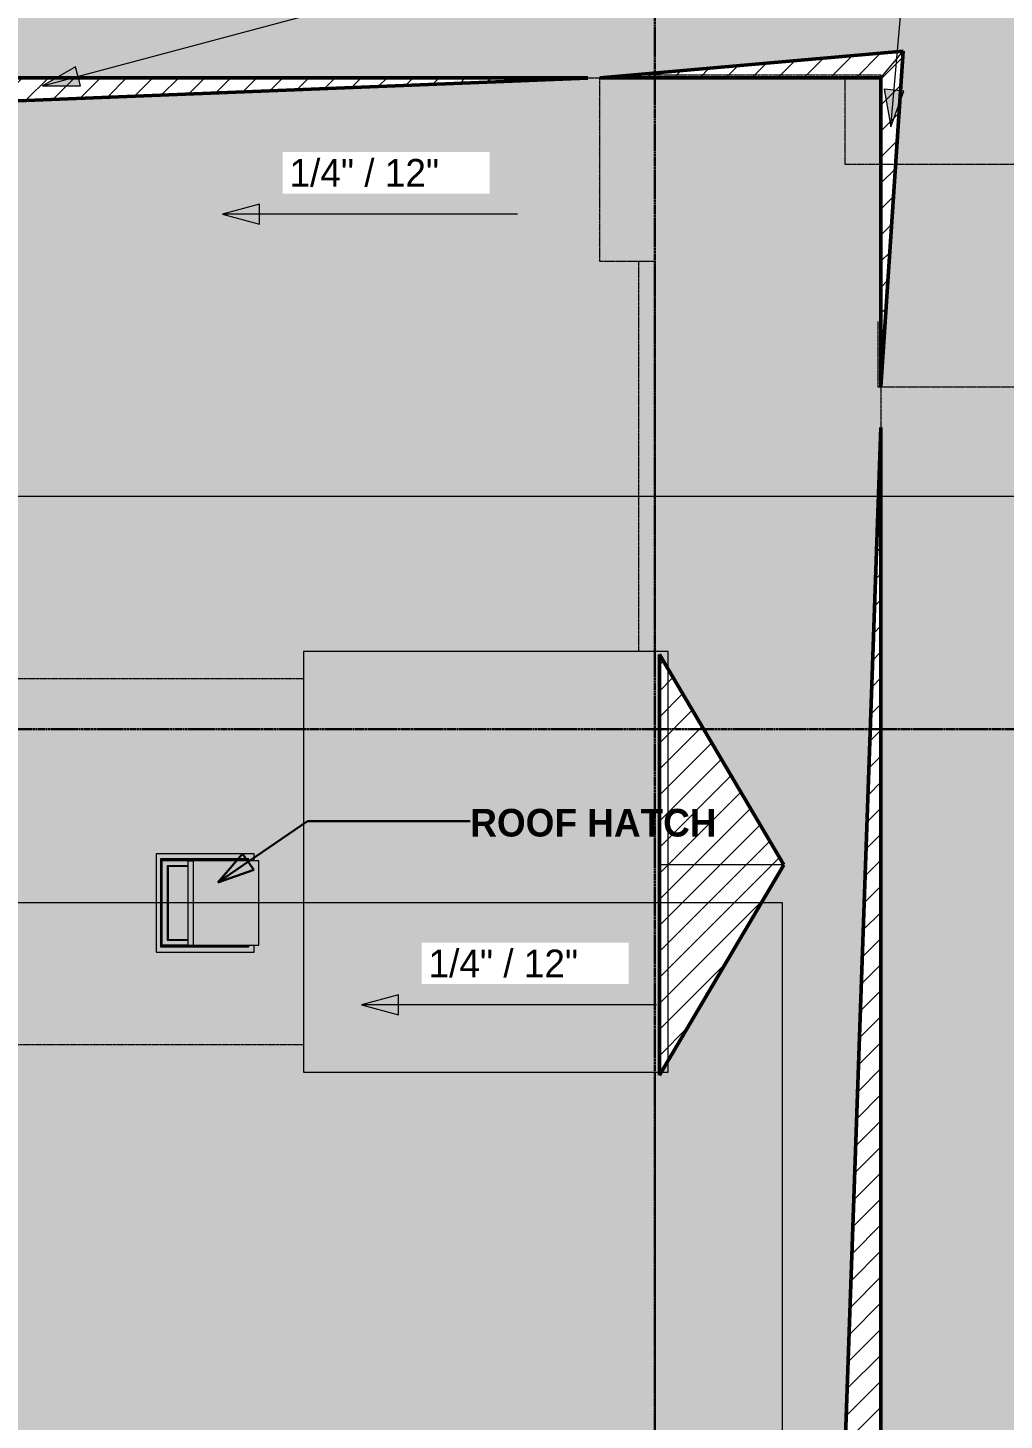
# Model space of a CAD drawing. Header units: inches. Extents: x -4226 to -935, y 9756 to 12395.
# Drawn here: x -3685.5 to -3367.5, y 11310.1 to 11763.7 of the extents above; entities that cross this region are included whole.
import ezdxf

# ---------------------------------------------------------------- set-up
doc = ezdxf.new("R2010")
doc.units = ezdxf.units.IN
doc.header["$MEASUREMENT"] = 0
doc.linetypes.add('Dash 1_16_', pattern=[0.125, 0.0625, -0.0625])
doc.linetypes.add('Grid Line 1_2_', pattern=[0.875, 0.5, -0.125, 0.125, -0.125])
for name, color, linetype, lineweight in [('0-1', 7, 'Continuous', 5), ('A-ANNO-NOTE', 131, 'Continuous', 9), ('A-DETL-GENF-1', 57, 'Continuous', 9), ('A-DETL-MEDM', 33, 'Continuous', 20), ('A-DETL-WIDE', 214, 'Continuous', 50), ('A-FLOR-3', 8, 'Continuous', 5), ('A-FLOR-6', 7, 'Dash 1_16_', 9), ('A-GENM', 5, 'Continuous', 9), ('A-ROOF-1', 8, 'Continuous', 5), ('A-ROOF-2', 132, 'Continuous', 5), ('A-ROOF-3', 7, 'Dash 1_16_', 9), ('A-ROOF-4', 132, 'Continuous', 9), ('G-ANNO-DIMS', 111, 'Continuous', 9), ('G-ANNO-SYMB', 111, 'Continuous', 9), ('G-ANNO-TEXT', 231, 'Continuous', 30), ('G-ANNO-TEXT-1', 231, 'Continuous', 9), ('S-GRID-1', 1, 'Grid Line 1_2_', 30)]:
    doc.layers.add(name, color=color, linetype=linetype, lineweight=lineweight)
doc.styles.add('Century Gothic_1', font='ufonts.com_century-gothic.ttf', dxfattribs={"height": 9})
doc.styles.add('Century Gothic_B', font='GOTHICB.TTF', dxfattribs={"height": 9})

# ---------------------------------------------------------------- blocks, each defined once
blk = doc.blocks.new('CTR - 1st Phase - Structure_rvt-1-FLOOR PLAN - ROOF')
at = {"layer": 'S-GRID-1'}
for p, q in [((-3481.32, 9772.61), (-3481.32, 12247.5)), ((-1830.2, 11535.19), (-4076.95, 11535.19))]:
    blk.add_line(p, q, dxfattribs=at)
blk = doc.blocks.new('Hatch-Precision_Ladders-Roof_Hatch - 2_0_x2_0_-2210683-FLOOR PLAN - ROOF')
at = {"layer": 'A-GENM'}
for points in [[(-3631.71, 11462.6), (-3611.78, 11462.6), (-3611.78, 11464.85), (-3613.57, 11464.85), (-3613.57, 11464.24), (-3642.28, 11464.24), (-3642.28, 11492.95), (-3613.57, 11492.95), (-3613.57, 11492.35), (-3611.78, 11492.35), (-3611.78, 11494.6), (-3643.77, 11494.6), (-3643.77, 11462.6), (-3634.27, 11462.6)], [(-3613.93, 11492.61), (-3613.57, 11492.95), (-3642.28, 11492.95), (-3641.95, 11492.61), (-3613.95, 11492.61)], [(-3642.28, 11464.24), (-3641.97, 11464.58), (-3641.97, 11492.63), (-3642.28, 11492.92), (-3642.28, 11464.27)], [(-3641.97, 11464.58), (-3641.76, 11464.85), (-3641.76, 11492.35), (-3641.71, 11492.35), (-3641.97, 11492.55), (-3641.97, 11464.64)], [(-3614.22, 11492.35), (-3614.01, 11492.61), (-3641.95, 11492.59), (-3641.71, 11492.35), (-3614.27, 11492.35)], [(-3637.14, 11464.85), (-3633.26, 11464.85), (-3633.26, 11466.6), (-3640.02, 11466.6), (-3640.02, 11490.6), (-3633.26, 11490.6), (-3633.26, 11492.35), (-3641.76, 11492.35), (-3641.76, 11464.85), (-3639.77, 11464.85)], [(-3631.71, 11464.85), (-3631.71, 11492.35), (-3633.26, 11492.35), (-3633.26, 11464.85)], [(-3610.24, 11464.85), (-3610.24, 11492.35), (-3631.71, 11492.35), (-3631.71, 11464.85)], [(-3639.77, 11466.6), (-3639.77, 11466.6), (-3639.77, 11490.6), (-3640.02, 11490.6), (-3640.02, 11466.6)], [(-3636.37, 11464.24), (-3613.57, 11464.24), (-3613.95, 11464.58), (-3641.97, 11464.56), (-3642.28, 11464.24), (-3639.77, 11464.24)], [(-3614.46, 11464.58), (-3613.95, 11464.58), (-3614.27, 11464.85), (-3641.71, 11464.85), (-3641.95, 11464.58), (-3615.78, 11464.58)]]:
    blk.add_hatch(color=256, dxfattribs=at).paths.add_polyline_path(points, flags=0)
h = blk.add_hatch(color=256, dxfattribs=at)
h.paths.add_polyline_path([(-3613.95, 11464.58), (-3613.95, 11464.85), (-3614.22, 11464.85)], flags=0)
h.paths.add_polyline_path([(-3614.22, 11492.35), (-3613.95, 11492.35), (-3613.95, 11492.61)], flags=0)
h = blk.add_hatch(color=256, dxfattribs=at)
h.paths.add_polyline_path([(-3613.95, 11464.58), (-3613.93, 11464.58), (-3613.95, 11464.77)], flags=0)
h.paths.add_polyline_path([(-3613.95, 11492.35), (-3613.93, 11492.35), (-3613.95, 11492.42)], flags=0)
h = blk.add_hatch(color=256, dxfattribs=at)
h.paths.add_polyline_path([(-3613.57, 11464.24), (-3613.57, 11464.85), (-3613.93, 11464.85), (-3613.93, 11464.58)], flags=0)
h.paths.add_polyline_path([(-3613.57, 11492.35), (-3613.57, 11492.95), (-3613.93, 11492.61), (-3613.93, 11492.35)], flags=0)
h = blk.add_hatch(color=256, dxfattribs=at)
h.paths.add_polyline_path([(-3611.78, 11462.6), (-3611.77, 11462.6), (-3611.78, 11464.85)], flags=0)
h.paths.add_polyline_path([(-3611.78, 11492.35), (-3611.77, 11492.35), (-3611.78, 11494.6)], flags=0)
for p, q in [((-3611.78, 11494.6), (-3643.77, 11494.6)), ((-3643.77, 11494.6), (-3643.77, 11462.6)), ((-3641.95, 11492.61), (-3642.28, 11492.95)), ((-3642.28, 11492.95), (-3642.28, 11464.24)), ((-3613.57, 11492.95), (-3642.28, 11492.95)), ((-3641.71, 11492.35), (-3641.97, 11492.61)), ((-3641.97, 11492.61), (-3641.97, 11464.58)), ((-3613.95, 11492.61), (-3641.97, 11492.61)), ((-3641.76, 11464.85), (-3641.76, 11492.35)), ((-3633.26, 11492.35), (-3641.76, 11492.35)), ((-3633.26, 11464.85), (-3633.26, 11492.35)), ((-3633.26, 11492.35), (-3631.71, 11492.35)), ((-3631.71, 11492.35), (-3631.71, 11464.85)), ((-3610.24, 11492.35), (-3631.71, 11492.35)), ((-3613.95, 11492.61), (-3614.22, 11492.35)), ((-3613.95, 11492.35), (-3613.95, 11492.61)), ((-3613.93, 11492.61), (-3613.95, 11492.61)), ((-3613.57, 11492.95), (-3613.93, 11492.61)), ((-3613.93, 11492.35), (-3613.93, 11492.61)), ((-3613.57, 11492.35), (-3613.57, 11492.95)), ((-3611.78, 11492.35), (-3611.78, 11494.6)), ((-3611.77, 11494.6), (-3611.78, 11494.6)), ((-3610.24, 11464.85), (-3610.24, 11492.35)), ((-3633.26, 11490.69), (-3640.11, 11490.69)), ((-3640.11, 11490.69), (-3640.11, 11466.5)), ((-3640.02, 11490.6), (-3640.02, 11466.6)), ((-3633.26, 11490.6), (-3640.02, 11490.6)), ((-3640.02, 11466.6), (-3640.02, 11490.6)), ((-3640.02, 11490.6), (-3633.26, 11490.6)), ((-3639.77, 11490.6), (-3639.77, 11466.6)), ((-3641.95, 11464.58), (-3642.28, 11464.24)), ((-3642.28, 11464.24), (-3613.57, 11464.24)), ((-3641.71, 11464.85), (-3641.97, 11464.58)), ((-3641.97, 11464.58), (-3613.95, 11464.58)), ((-3633.26, 11464.85), (-3641.76, 11464.85)), ((-3640.11, 11466.5), (-3633.26, 11466.5)), ((-3640.02, 11466.6), (-3633.26, 11466.6)), ((-3633.26, 11466.6), (-3640.02, 11466.6)), ((-3633.26, 11464.85), (-3631.71, 11464.85)), ((-3631.71, 11464.85), (-3610.24, 11464.85)), ((-3614.22, 11464.85), (-3613.95, 11464.58)), ((-3613.95, 11464.58), (-3613.95, 11464.85)), ((-3613.95, 11464.58), (-3613.93, 11464.58)), ((-3613.93, 11464.58), (-3613.93, 11464.85)), ((-3613.93, 11464.58), (-3613.57, 11464.24)), ((-3613.57, 11464.24), (-3613.57, 11464.85)), ((-3611.78, 11462.6), (-3611.78, 11464.85)), ((-3643.77, 11462.6), (-3611.78, 11462.6)), ((-3611.77, 11462.6), (-3611.78, 11462.6))]:
    blk.add_line(p, q, dxfattribs=at)

msp = doc.modelspace()

# ---------------------------------------------------------------- hatches: boundary and pattern name
at = {"layer": 'A-ANNO-NOTE'}
for points in [[(-3680.79, 11744.82), (-3668.37, 11744.81), (-3670.03, 11751.03)], [(-3404.42, 11731.46), (-3400.19, 11743.14), (-3406.6, 11743.69)]]:
    msp.add_hatch(color=256, dxfattribs=at).paths.add_polyline_path(points, flags=0)
at = {"layer": 'A-DETL-GENF-1'}
h = msp.add_hatch(dxfattribs=at)
h.set_pattern_fill('FP_43', color=256, style=0, pattern_type=2)
h.set_pattern_definition([(45, (0, 0), (-4.2426407, 4.2426407), [])])
h.paths.add_polyline_path([(-3400.42, 10342.7), (-3407.67, 10452.04), (-3407.71, 10351.34), (-3499.17, 10351.34), (-3407.43, 10343.31)], flags=0)
h.paths.add_polyline_path([(-3535.69, 10351.34), (-3503.14, 10351.34), (-3503.14, 10351.5), (-3851.11, 10365.34), (-3851.11, 10351.34), (-3602.4, 10351.34)], flags=0)
h.paths.add_polyline_path([(-3407.67, 10465.24), (-3407.67, 10841.78), (-3411.03, 10841.78), (-3411.03, 10856.92), (-3421, 10846.95), (-3407.84, 10470.04)], flags=0)
h.paths.add_polyline_path([(-3411.03, 11241.86), (-3411.03, 11257), (-3407.67, 11257), (-3407.67, 11633.54), (-3421, 11251.83), (-3414.18, 11245.01)], flags=0)
h.paths.add_polyline_path([(-3479.82, 11422.49), (-3439.24, 11490.99), (-3479.82, 11559.49), (-3479.82, 11423.44)], flags=0)
h.paths.add_polyline_path([(-3407.67, 11646.74), (-3400.42, 11756.08), (-3499.17, 11747.44), (-3407.67, 11747.44), (-3407.67, 11649.17)], flags=0)
h.paths.add_polyline_path([(-3851.11, 11733.44), (-3503.14, 11747.28), (-3503.14, 11747.44), (-3851.11, 11747.44), (-3851.11, 11737.89)], flags=0)
at = {"layer": 'A-FLOR-3'}
h = msp.add_hatch(color=256, dxfattribs=at)
h.paths.add_polyline_path([(-3208.07, 11628.74), (-3207.64, 11628.74), (-3207.64, 11646.74), (-3102.36, 11646.74), (-3102.36, 11628.74), (-3043.57, 11628.74), (-3043.57, 11646.74), (-2776.82, 11646.74), (-2776.82, 11628.74), (-2652.62, 11628.74), (-2652.62, 11646.74), (-2501.27, 11646.74), (-2490.18, 11635.65), (-2442.84, 11682.99), (-2490.19, 11730.34), (-2501.3, 11719.24), (-2520.62, 11719.24), (-2520.62, 11989.31), (-2622.39, 12108.98), (-2640, 12108.98), (-2640, 12107.71), (-2638.98, 12108.24), (-2637.23, 12108.67), (-2635.42, 12108.67), (-2633.66, 12108.24), (-2632.06, 12107.4), (-2630.71, 12106.2), (-2629.68, 12104.71), (-2629.04, 12103.02), (-2628.82, 12101.23), (-2629.05, 12099.4), (-2629.7, 12097.7), (-2630.74, 12096.21), (-2632.06, 12095.04), (-2633.66, 12094.2), (-2635.42, 12093.76), (-2637.31, 12093.78), (-2639.12, 12094.26), (-2640, 12094.73), (-2640, 11719.24), (-2737.24, 11719.24), (-2737.24, 11737.24), (-2796.02, 11737.24), (-2796.02, 11719.24), (-3075.02, 11719.24), (-3075.02, 11737.24), (-3199.22, 11737.24), (-3199.22, 11719.24), (-3402.87, 11719.24), (-3407.67, 11646.74), (-3266.42, 11646.74), (-3266.42, 11628.74)], flags=0)
h.paths.add_polyline_path([(-3408.67, 11646.74), (-3407.67, 11646.74), (-3407.67, 11667.05), (-3408.67, 11668.05), (-3408.67, 11649.17)], flags=0)
h = msp.add_hatch(color=256, dxfattribs=at)
h.paths.add_polyline_path([(-3419.28, 10351.34), (-3419.28, 10379.54), (-3407.67, 10379.54), (-3407.67, 10465.24), (-3421, 10846.95), (-3411.03, 10856.92), (-3411.03, 11241.86), (-3421, 11251.83), (-3407.67, 11633.54), (-3407.67, 11646.74), (-3408.67, 11646.74), (-3408.67, 11668.05), (-3407.67, 11667.05), (-3407.67, 11719.24), (-3419.28, 11719.24), (-3419.28, 11747.44), (-3499.17, 11747.44), (-3499.17, 11687.61), (-3481.17, 11687.61), (-3481.17, 11560.56), (-3476.95, 11560.56), (-3476.95, 11554.64), (-3439.24, 11490.99), (-3476.95, 11427.34), (-3476.95, 11423.44), (-3479.26, 11423.44), (-3479.82, 11422.49), (-3479.82, 11423.44), (-3481.17, 11423.44), (-3481.17, 11024.23), (-3499.17, 11024.23), (-3499.17, 10965.44), (-3481.17, 10965.44), (-3481.17, 10710.94), (-3499.17, 10710.94), (-3499.17, 10652.15), (-3481.17, 10652.15), (-3481.17, 10410.69), (-3499.17, 10410.69), (-3499.17, 10351.34), (-3420.44, 10351.34)], flags=0)
h.paths.add_polyline_path([(-3595.7, 11432.31), (-3595.7, 11551.69), (-3742.84, 11551.69), (-3720.75, 11530.48), (-3799.52, 11432.31), (-3602.73, 11432.31)], flags=0)
h.paths.add_polyline_path([(-3611.78, 11462.6), (-3643.77, 11462.6), (-3643.77, 11494.6), (-3611.77, 11494.6), (-3611.77, 11492.35), (-3610.24, 11492.35), (-3610.24, 11464.85), (-3611.77, 11464.85), (-3611.77, 11462.6)], flags=0)
h.paths.add_polyline_path([(-3639.77, 11466.6), (-3633.26, 11466.6), (-3633.26, 11490.6), (-3639.77, 11490.6), (-3639.77, 11466.6)], flags=0)
h.paths.add_polyline_path([(-3482.35, 11560.56), (-3485.96, 11587.81), (-3485.76, 11560.56), (-3485.7, 11560.56)], flags=0)
at = {"layer": 'A-ROOF-1'}
h = msp.add_hatch(color=256, dxfattribs=at)
h.paths.add_polyline_path([(-3407.67, 11257), (-2077.53, 11257), (-2077.53, 11981.74), (-2337.64, 12108.98), (-2391.19, 12108.98), (-2512.41, 11981.08), (-2520.62, 11990.86), (-2520.62, 11719.24), (-2506.29, 11719.24), (-2492.69, 11732.84), (-2442.84, 11682.99), (-2490.18, 11635.65), (-2501.3, 11646.74), (-2652.62, 11646.74), (-2652.62, 11628.74), (-2776.82, 11628.74), (-2776.82, 11646.74), (-3043.57, 11646.74), (-3043.57, 11628.74), (-3102.36, 11628.74), (-3102.36, 11646.74), (-3207.64, 11646.74), (-3207.64, 11628.74), (-3266.42, 11628.74), (-3266.42, 11646.74), (-3407.67, 11646.74), (-3407.67, 11264.72)], flags=0)
h.paths.add_polyline_path([(-2983.71, 11719.24), (-2806.52, 11719.24), (-2806.52, 11737.24), (-2737.24, 11737.24), (-2737.24, 11719.24), (-2640, 11719.24), (-2640, 12094.73), (-2640.62, 12095.07), (-2641.97, 12096.29), (-2642.97, 12097.74), (-2643.61, 12099.43), (-2643.82, 12101.23), (-2643.61, 12103.02), (-2642.96, 12104.71), (-2641.94, 12106.2), (-2640.58, 12107.4), (-2640, 12107.71), (-2640, 12108.98), (-2651.58, 12108.98), (-2771.02, 11981.08), (-2926.26, 12108.98), (-2968.4, 12108.98), (-3114.24, 11981.08), (-3272.56, 12108.98), (-3310.15, 12108.98), (-3420.44, 11981.08), (-3537.29, 12108.98), (-3590.33, 12108.98), (-3851.11, 11981.74), (-3851.11, 11747.44), (-3499.17, 11747.44), (-3490.39, 11748.21), (-3490.62, 11748.44), (-3487.74, 11748.44), (-3400.42, 11756.08), (-3402.87, 11719.24), (-3199.22, 11719.24), (-3199.22, 11737.24), (-3075.02, 11737.24), (-3075.02, 11719.24), (-2999.42, 11719.24)], flags=0)
h.paths.add_polyline_path([(-2367.24, 12093.76), (-2369.14, 12093.78), (-2370.85, 12094.22), (-2372.45, 12095.07), (-2373.8, 12096.29), (-2374.8, 12097.74), (-2375.43, 12099.43), (-2375.65, 12101.23), (-2375.43, 12103.02), (-2374.79, 12104.71), (-2373.76, 12106.2), (-2372.41, 12107.4), (-2370.77, 12108.25), (-2369.05, 12108.67), (-2367.24, 12108.67), (-2365.49, 12108.24), (-2363.89, 12107.4), (-2362.53, 12106.2), (-2361.51, 12104.71), (-2360.87, 12103.02), (-2360.65, 12101.23), (-2360.87, 12099.4), (-2361.53, 12097.7), (-2362.6, 12096.18), (-2363.89, 12095.04), (-2365.49, 12094.2), (-2367.16, 12093.78)], flags=0)
h.paths.add_polyline_path([(-2942.42, 12093.76), (-2944.31, 12093.78), (-2946.02, 12094.22), (-2947.62, 12095.07), (-2948.97, 12096.29), (-2949.97, 12097.74), (-2950.61, 12099.43), (-2950.82, 12101.23), (-2950.61, 12103.02), (-2949.96, 12104.71), (-2948.94, 12106.2), (-2947.58, 12107.4), (-2945.94, 12108.25), (-2944.23, 12108.67), (-2942.42, 12108.67), (-2940.66, 12108.24), (-2939.06, 12107.4), (-2937.71, 12106.2), (-2936.68, 12104.71), (-2936.04, 12103.02), (-2935.82, 12101.23), (-2936.05, 12099.4), (-2936.7, 12097.7), (-2937.73, 12096.22), (-2939.06, 12095.04), (-2940.77, 12094.17), (-2942.34, 12093.78)], flags=0)
h.paths.add_polyline_path([(-3289.35, 12093.76), (-3291.24, 12093.78), (-3292.95, 12094.22), (-3294.55, 12095.07), (-3295.9, 12096.29), (-3296.9, 12097.74), (-3297.53, 12099.43), (-3297.75, 12101.23), (-3297.53, 12103.02), (-3296.89, 12104.71), (-3295.87, 12106.2), (-3294.51, 12107.4), (-3292.91, 12108.24), (-3291.16, 12108.67), (-3289.35, 12108.67), (-3287.59, 12108.24), (-3285.99, 12107.4), (-3284.64, 12106.2), (-3283.61, 12104.71), (-3282.97, 12103.02), (-3282.75, 12101.23), (-3282.97, 12099.4), (-3283.63, 12097.7), (-3284.66, 12096.22), (-3285.99, 12095.04), (-3287.59, 12094.2), (-3289.26, 12093.78)], flags=0)
h.paths.add_polyline_path([(-3562.16, 12093.76), (-3563.95, 12094.22), (-3565.55, 12095.07), (-3566.9, 12096.29), (-3567.9, 12097.74), (-3568.53, 12099.43), (-3568.75, 12101.23), (-3568.53, 12103.02), (-3567.89, 12104.71), (-3566.87, 12106.2), (-3565.51, 12107.4), (-3563.91, 12108.24), (-3562.16, 12108.67), (-3560.35, 12108.67), (-3558.59, 12108.24), (-3556.99, 12107.4), (-3555.64, 12106.2), (-3554.61, 12104.71), (-3553.97, 12103.02), (-3553.75, 12101.23), (-3553.97, 12099.4), (-3554.63, 12097.7), (-3555.66, 12096.22), (-3556.99, 12095.04), (-3558.59, 12094.2), (-3560.35, 12093.76), (-3562.1, 12093.76)], flags=0)
h = msp.add_hatch(color=256, dxfattribs=at)
h.paths.add_polyline_path([(-3487.74, 10350.34), (-3490.39, 10350.57), (-3490.62, 10350.34), (-3490.51, 10350.34)], flags=0)
h.paths.add_polyline_path([(-3419.28, 10351.34), (-3407.67, 10351.34), (-3407.67, 10379.54), (-3419.28, 10379.54), (-3419.28, 10351.57)], flags=0)
h.paths.add_polyline_path([(-3503.14, 10351.34), (-3499.17, 10351.34), (-3499.17, 10410.69), (-3481.17, 10410.69), (-3481.17, 10652.15), (-3499.17, 10652.15), (-3499.17, 10710.94), (-3481.17, 10710.94), (-3481.17, 10965.44), (-3499.17, 10965.44), (-3499.17, 11024.23), (-3481.17, 11024.23), (-3481.17, 11423.44), (-3595.7, 11423.44), (-3595.7, 11432.31), (-3803.46, 11432.31), (-3851.11, 11373.65), (-3851.11, 11335.71), (-3723.71, 11229.49), (-3851.11, 11109.81), (-3851.11, 11073.44), (-3723.71, 10940.96), (-3851.11, 10804.85), (-3851.11, 10760.43), (-3723.71, 10588.59), (-3738.22, 10525.36), (-3738.83, 10522.01), (-3738.76, 10522.01), (-3763.36, 10457.06), (-3787.92, 10425.85), (-3792.76, 10418.62), (-3808.07, 10406.8), (-3811.02, 10404.2), (-3810.81, 10404.2), (-3811.51, 10403.78), (-3820.75, 10395.66), (-3830.89, 10391.96), (-3851.11, 10379.62), (-3851.11, 10365.34), (-3503.14, 10351.5)], flags=0)
h.paths.add_polyline_path([(-3844.41, 10366.3), (-3846.17, 10366.73), (-3847.88, 10367.67), (-3849.12, 10368.77), (-3850.15, 10370.26), (-3850.79, 10371.95), (-3851.01, 10373.75), (-3850.79, 10375.54), (-3850.15, 10377.23), (-3849.12, 10378.72), (-3847.77, 10379.92), (-3846.17, 10380.76), (-3844.41, 10381.19), (-3842.58, 10381.19), (-3840.81, 10380.75), (-3839.2, 10379.89), (-3837.88, 10378.72), (-3836.83, 10377.19), (-3836.21, 10375.54), (-3836.01, 10373.58), (-3836.24, 10371.87), (-3836.87, 10370.23), (-3837.91, 10368.74), (-3839.28, 10367.55), (-3840.85, 10366.73), (-3842.6, 10366.3)], flags=0)
h.paths.add_polyline_path([(-3844.41, 10772.3), (-3846.17, 10772.73), (-3847.77, 10773.57), (-3849.12, 10774.77), (-3850.15, 10776.26), (-3850.79, 10777.95), (-3851.01, 10779.75), (-3850.73, 10781.69), (-3850.15, 10783.23), (-3849.12, 10784.72), (-3847.77, 10785.92), (-3846.17, 10786.76), (-3844.41, 10787.19), (-3842.58, 10787.19), (-3840.81, 10786.75), (-3839.2, 10785.89), (-3837.88, 10784.72), (-3836.83, 10783.19), (-3836.21, 10781.54), (-3836.01, 10779.58), (-3836.24, 10777.87), (-3836.87, 10776.23), (-3837.91, 10774.74), (-3839.28, 10773.55), (-3840.85, 10772.73), (-3842.6, 10772.3)], flags=0)
h.paths.add_polyline_path([(-3842.6, 11082.3), (-3844.41, 11082.3), (-3846.17, 11082.73), (-3847.77, 11083.57), (-3849.12, 11084.77), (-3850.15, 11086.26), (-3850.79, 11087.95), (-3851.01, 11089.75), (-3850.79, 11091.54), (-3850.15, 11093.23), (-3849.12, 11094.72), (-3847.77, 11095.92), (-3846.17, 11096.76), (-3844.41, 11097.19), (-3842.58, 11097.19), (-3840.81, 11096.75), (-3839.2, 11095.89), (-3837.88, 11094.72), (-3836.83, 11093.19), (-3836.21, 11091.54), (-3836.01, 11089.58), (-3836.24, 11087.87), (-3836.87, 11086.23), (-3837.91, 11084.74), (-3839.28, 11083.55), (-3840.85, 11082.73), (-3842.58, 11082.3)], flags=0)
h.paths.add_polyline_path([(-3842.58, 11342.3), (-3844.41, 11342.3), (-3846.17, 11342.73), (-3847.78, 11343.58), (-3849.12, 11344.77), (-3850.15, 11346.26), (-3850.79, 11347.95), (-3851.01, 11349.75), (-3850.79, 11351.54), (-3850.15, 11353.23), (-3849.12, 11354.72), (-3847.77, 11355.92), (-3846.17, 11356.76), (-3844.41, 11357.19), (-3842.58, 11357.19), (-3840.81, 11356.75), (-3839.2, 11355.89), (-3837.88, 11354.72), (-3836.83, 11353.19), (-3836.21, 11351.54), (-3836.01, 11349.58), (-3836.24, 11347.87), (-3836.87, 11346.23), (-3837.91, 11344.74), (-3839.28, 11343.55), (-3840.85, 11342.73)], flags=0)
h.paths.add_polyline_path([(-3669.76, 11551.69), (-3595.7, 11551.69), (-3595.7, 11560.56), (-3485.76, 11560.56), (-3485.96, 11587.81), (-3482.35, 11560.56), (-3481.17, 11560.56), (-3481.17, 11687.61), (-3499.17, 11687.61), (-3499.17, 11747.44), (-3503.14, 11747.44), (-3503.14, 11747.28), (-3743.29, 11737.73), (-3851.11, 11678.75), (-3851.11, 11651.28), (-3746.08, 11551.69)], flags=0)
h.paths.add_polyline_path([(-3842.58, 11657.3), (-3844.41, 11657.3), (-3846.17, 11657.73), (-3847.77, 11658.57), (-3849.12, 11659.77), (-3850.15, 11661.26), (-3850.79, 11662.95), (-3851.01, 11664.75), (-3850.79, 11666.54), (-3850.15, 11668.23), (-3849.12, 11669.72), (-3847.77, 11670.92), (-3846.17, 11671.76), (-3844.41, 11672.19), (-3842.58, 11672.19), (-3840.81, 11671.75), (-3839.2, 11670.89), (-3837.88, 11669.72), (-3836.83, 11668.19), (-3836.21, 11666.54), (-3836.01, 11664.58), (-3836.24, 11662.87), (-3836.87, 11661.23), (-3837.91, 11659.74), (-3839.28, 11658.55), (-3840.85, 11657.73)], flags=0)
h.paths.add_polyline_path([(-3407.67, 11719.24), (-3407.71, 11747.44), (-3419.28, 11747.44), (-3419.28, 11719.24), (-3408.67, 11719.24)], flags=0)
h.paths.add_polyline_path([(-3490.39, 11748.21), (-3487.74, 11748.44), (-3490.62, 11748.44)], flags=0)
at = {"layer": 'A-ROOF-2'}
h = msp.add_hatch(color=256, dxfattribs=at)
h.paths.add_polyline_path([(-3593.6, 11423.44), (-3479.82, 11423.44), (-3479.82, 11559.49), (-3476.95, 11554.64), (-3476.95, 11560.56), (-3595.7, 11560.56), (-3595.7, 11423.44)], flags=0)
h.paths.add_polyline_path([(-3477.6, 11423.44), (-3476.95, 11423.44), (-3476.95, 11427.34), (-3479.26, 11423.44)], flags=0)
at = {"layer": 'G-ANNO-DIMS'}
for points in [[(-3622.07, 11703.01), (-3610.07, 11699.8), (-3610.07, 11706.23)], [(-3576.79, 11445.39), (-3564.79, 11442.18), (-3564.79, 11448.61)]]:
    msp.add_hatch(color=256, dxfattribs=at).paths.add_polyline_path(points, flags=0)
at = {"layer": 'G-ANNO-TEXT'}
msp.add_hatch(color=256, dxfattribs=at).paths.add_polyline_path([(-3623.68, 11485.21), (-3611.96, 11489.34), (-3615.6, 11494.64)], flags=0)

# ---------------------------------------------------------------- linework, layer by layer
at = {"layer": 'A-ANNO-NOTE'}
for p, q in [((-3680.79, 11744.82), (-3396.72, 11820.7)), ((-3404.42, 11731.46), (-3396.72, 11820.7)), ((-3670.03, 11751.03), (-3680.79, 11744.82)), ((-3668.37, 11744.81), (-3670.03, 11751.03)), ((-3680.79, 11744.82), (-3668.37, 11744.81)), ((-3400.19, 11743.14), (-3406.6, 11743.69)), ((-3406.6, 11743.69), (-3404.42, 11731.46)), ((-3404.42, 11731.46), (-3400.19, 11743.14))]:
    msp.add_line(p, q, dxfattribs=at)
at = {"layer": 'A-DETL-MEDM'}
for p, q in [((-3407.67, 11747.44), (-3400.42, 11756.08)), ((-3439.24, 11490.99), (-3479.82, 11490.99))]:
    msp.add_line(p, q, dxfattribs=at)
at = {"layer": 'A-DETL-WIDE'}
for p, q in [((-3400.42, 11756.08), (-3499.17, 11747.44)), ((-3407.67, 11646.74), (-3400.42, 11756.08)), ((-3503.14, 11747.44), (-3851.11, 11747.44)), ((-3851.11, 11733.44), (-3503.14, 11747.28)), ((-3503.14, 11747.28), (-3503.14, 11747.44)), ((-3499.17, 11747.44), (-3407.67, 11747.44)), ((-3407.67, 11747.44), (-3407.67, 11646.74)), ((-3407.67, 11633.54), (-3421, 11251.83)), ((-3407.67, 11238.5), (-3407.67, 11633.54)), ((-3439.24, 11490.99), (-3479.82, 11559.49)), ((-3479.82, 11559.49), (-3479.82, 11422.49)), ((-3479.82, 11422.49), (-3439.24, 11490.99))]:
    msp.add_line(p, q, dxfattribs=at)
at = {"layer": 'A-FLOR-6'}
for p, q in [((-3419.28, 11747.44), (-3481.3, 11747.44)), ((-3419.28, 11719.24), (-3419.28, 11747.44)), ((-3407.67, 11719.24), (-3419.28, 11719.24)), ((-3407.67, 11667.05), (-3407.67, 11719.24)), ((-3199.22, 11719.24), (-3407.67, 11719.24)), ((-3486.67, 11687.61), (-3486.67, 11560.56)), ((-3408.67, 11668.05), (-3408.67, 11646.74)), ((-3408.67, 11646.74), (-3266.42, 11646.74)), ((-3481.17, 11423.44), (-3481.17, 11024.23))]:
    msp.add_line(p, q, dxfattribs=at)
at = {"layer": 'A-ROOF-3'}
for p, q in [((-3851.11, 11747.44), (-3481.3, 11747.44)), ((-3499.17, 11687.61), (-3499.17, 11747.44)), ((-3490.62, 11748.44), (-3407.67, 11748.44)), ((-3407.67, 11748.44), (-3407.67, 11719.24)), ((-3481.17, 11687.61), (-3499.17, 11687.61)), ((-3481.17, 11560.56), (-3481.17, 11687.61)), ((-3407.67, 11646.74), (-3407.67, 11257)), ((-3746.08, 11551.69), (-3595.7, 11551.69)), ((-3595.7, 11432.31), (-3803.46, 11432.31)), ((-3481.17, 11024.23), (-3481.17, 11423.44))]:
    msp.add_line(p, q, dxfattribs=at)
at = {"layer": 'A-ROOF-4'}
for p, q in [((-3476.95, 11560.56), (-3595.7, 11560.56)), ((-3595.7, 11560.56), (-3595.7, 11423.44)), ((-3476.95, 11423.44), (-3476.95, 11560.56)), ((-3595.7, 11423.44), (-3476.95, 11423.44))]:
    msp.add_line(p, q, dxfattribs=at)
at = {"layer": 'G-ANNO-DIMS'}
for p, q in [((-3610.07, 11706.23), (-3622.07, 11703.01)), ((-3610.07, 11699.8), (-3610.07, 11706.23)), ((-3622.07, 11703.01), (-3610.07, 11699.8)), ((-3526.07, 11703.01), (-3622.07, 11703.01)), ((-3564.79, 11448.61), (-3576.79, 11445.39)), ((-3564.79, 11442.18), (-3564.79, 11448.61)), ((-3576.79, 11445.39), (-3564.79, 11442.18)), ((-3480.79, 11445.39), (-3576.79, 11445.39))]:
    msp.add_line(p, q, dxfattribs=at)
at = {"layer": 'G-ANNO-SYMB'}
for p, q in [((-1830.95, 11610.99), (-4071.96, 11610.99)), ((-3439.75, 11478.6), (-4154.72, 11478.6)), ((-3439.75, 11176.61), (-3439.75, 11478.6))]:
    msp.add_line(p, q, dxfattribs=at)
at = {"layer": 'G-ANNO-TEXT'}
for p, q in [((-3623.68, 11485.21), (-3594.41, 11505.27)), ((-3594.41, 11505.27), (-3541.43, 11505.23)), ((-3615.6, 11494.64), (-3623.68, 11485.21)), ((-3611.96, 11489.34), (-3615.6, 11494.64)), ((-3623.68, 11485.21), (-3611.96, 11489.34))]:
    msp.add_line(p, q, dxfattribs=at)

# ---------------------------------------------------------------- block references
at = {"layer": '0-1'}
msp.add_blockref('CTR - 1st Phase - Structure_rvt-1-FLOOR PLAN - ROOF', (0, 0), dxfattribs=at)
at = {"layer": 'A-GENM'}
msp.add_blockref('Hatch-Precision_Ladders-Roof_Hatch - 2_0_x2_0_-2210683-FLOOR PLAN - ROOF', (0, 0), dxfattribs=at)

# ---------------------------------------------------------------- texts
at = {"layer": 'G-ANNO-TEXT-1', "insert": (-3541.43, 11509.23), "char_height": 9, "width": 97.869, "attachment_point": 1, "style": 'Century Gothic_B'}
msp.add_mtext('ROOF HATCH', dxfattribs=at)

# ---------------------------------------------------------------- next in the draw order: texts
at = {"layer": 'G-ANNO-DIMS', "char_height": 9, "width": 62.9235, "attachment_point": 1, "line_spacing_factor": 0.984502, "style": 'Century Gothic_1', "bg_fill": 3, "box_fill_scale": 1.25, "bg_fill_color": 256, "bg_fill_true_color": 13158600, "bg_fill_transparency": 0}
for insert in [(-3600.28, 11720.99), (-3555, 11463.38)]:
    msp.add_mtext('1/4" / 12"', dxfattribs=dict(at, insert=insert))

doc.saveas('drawing.dxf')
